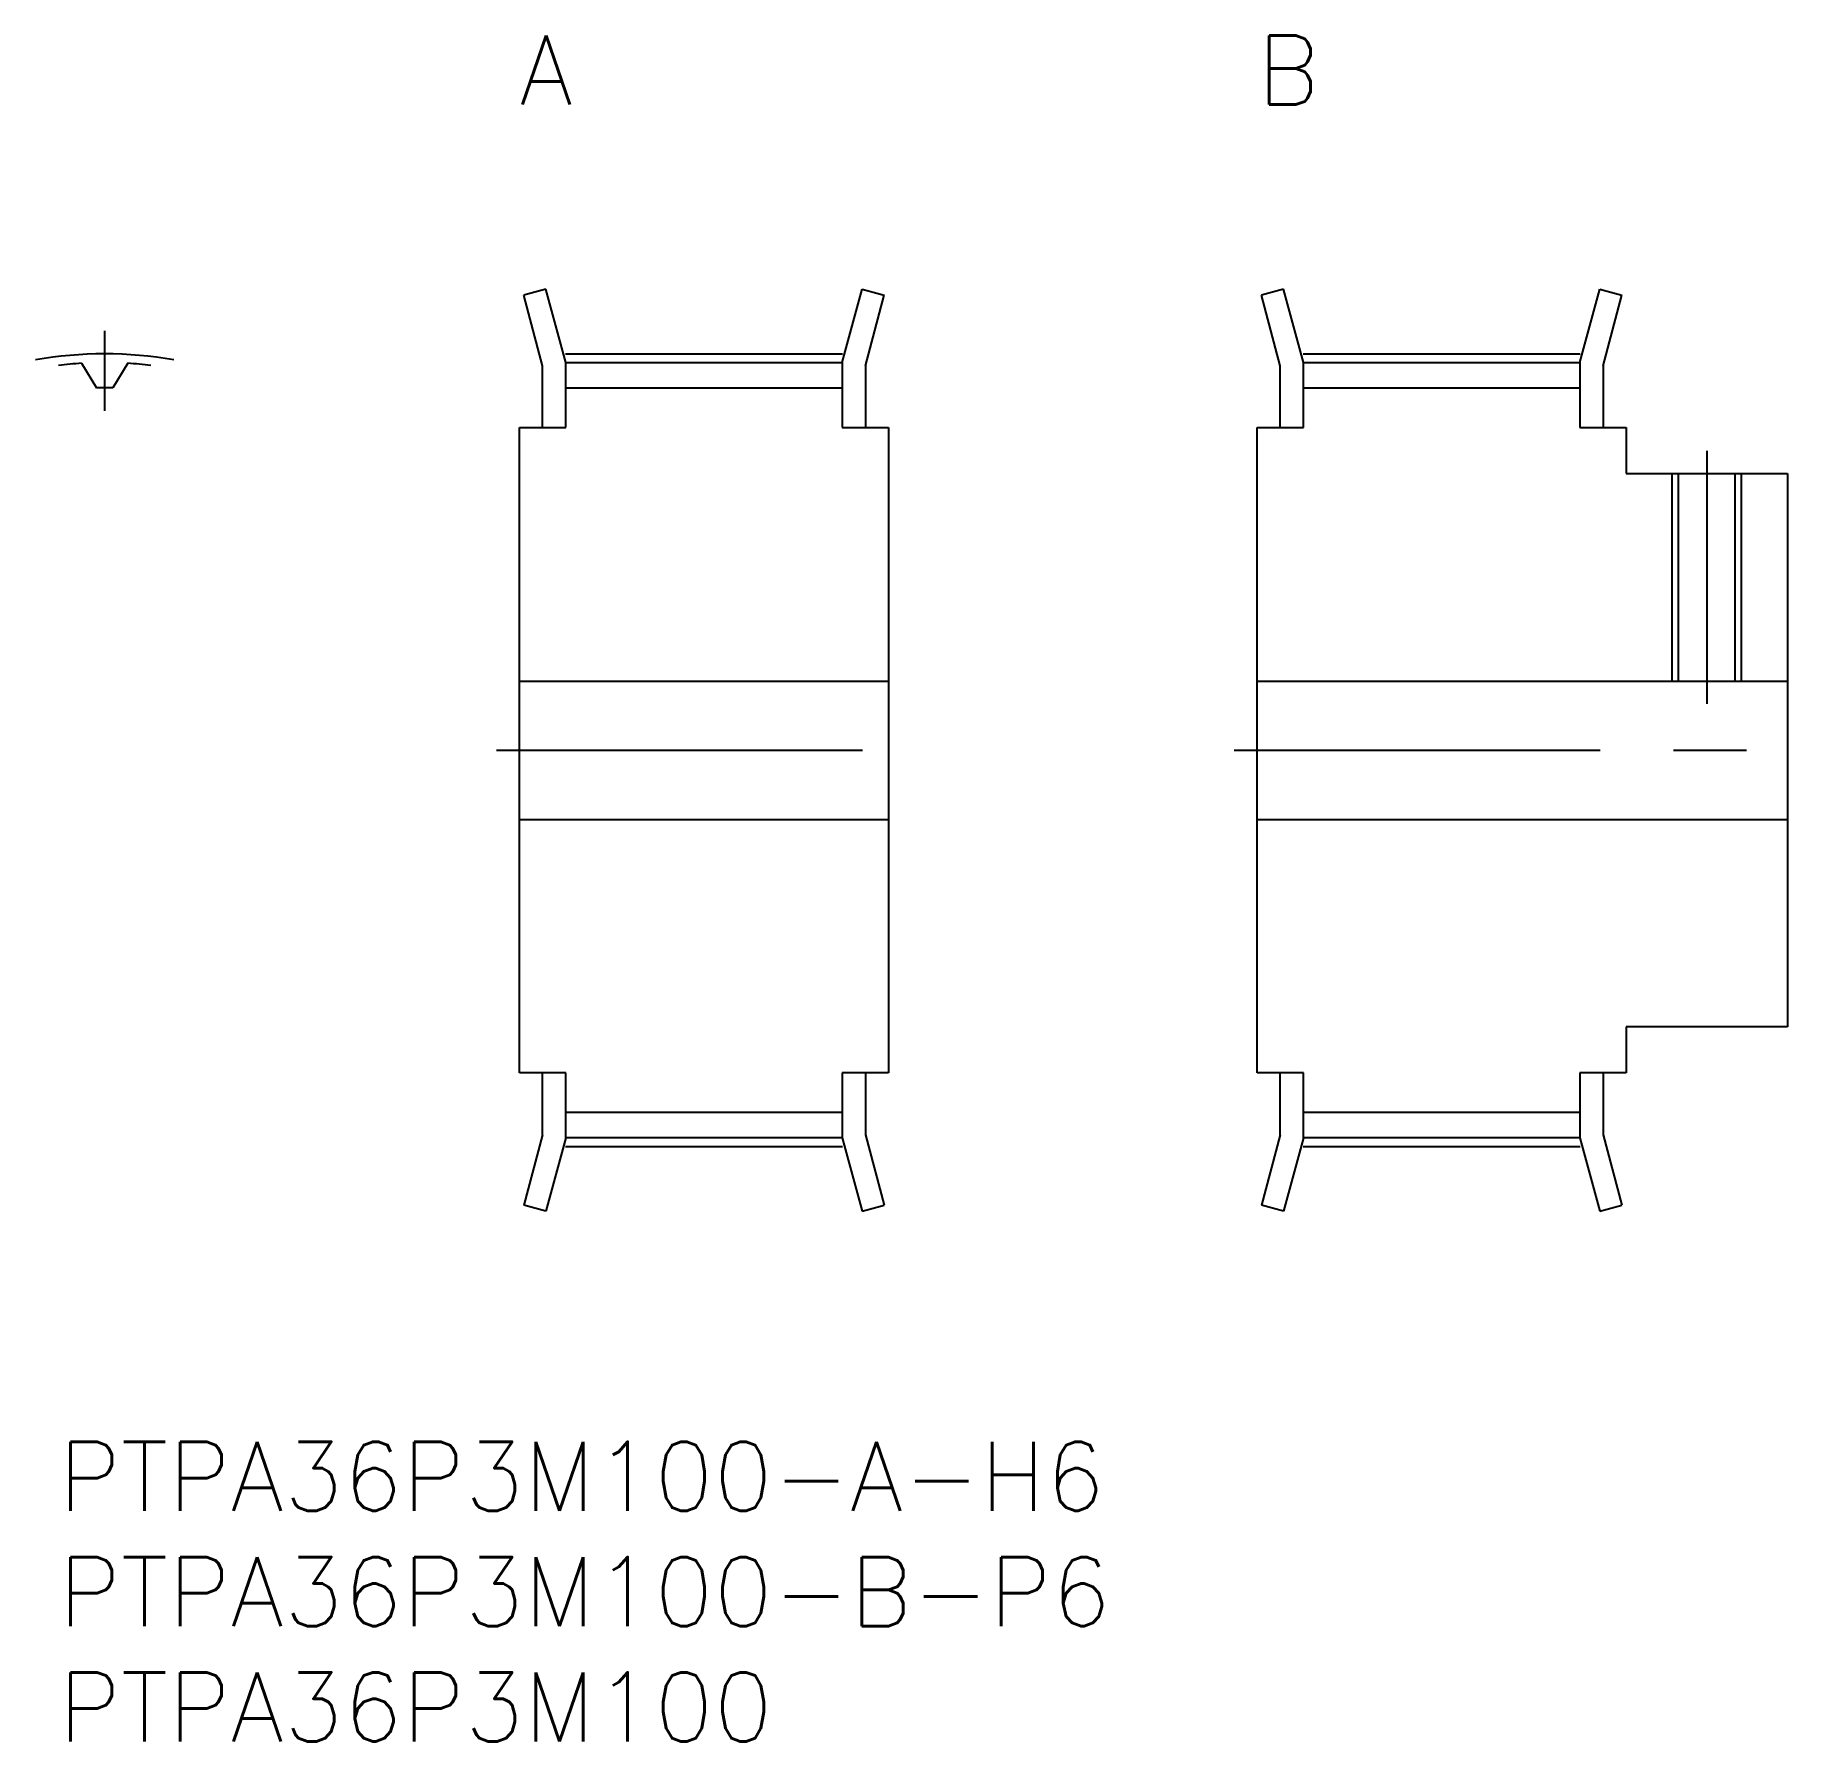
# Model space of a CAD drawing. Extents: x -1 to 76, y -13 to 61.
import ezdxf

# ---------------------------------------------------------------- set-up
doc = ezdxf.new("R2010")
doc.units = 0
doc.header["$LTSCALE"] = 0.5
doc.linetypes.add('CENTER', pattern=[50.8, 31.75, -6.35, 6.35, -6.35])
for name, color, linetype in [('MSM_CENTER', 1, 'CENTER'), ('MSM_CONTINUOUS', 7, 'CONTINUOUS'), ('MSM_NARROW', 5, 'CONTINUOUS'), ('MSM_PART_NUMBER', 7, 'CONTINUOUS')]:
    doc.layers.add(name, color=color, linetype=linetype)
doc.styles.get("Standard").update_dxf_attribs({"font": 'txt.shx', "height": 3, "bigfont": 'bigfont.shx'})

# ---------------------------------------------------------------- blocks, each defined once
blk = doc.blocks.new('*U99')
at = {"layer": 'MSM_PART_NUMBER'}
blk.add_text('PTPA36P3M100-B-P6', height=3, dxfattribs=at).set_placement((0, -8))
blk = doc.blocks.new('*U100')
at = {"layer": 'MSM_PART_NUMBER'}
blk.add_text('PTPA36P3M100', height=3, dxfattribs=at).set_placement((0, -13))
blk = doc.blocks.new('*U101')
at = {"layer": 'MSM_PART_NUMBER'}
blk.add_text('PTPA36P3M100-A-H6', height=3, dxfattribs=at).set_placement((0, -3))
blk = doc.blocks.new('*U102')
at = {"layer": 'MSM_PART_NUMBER'}
blk.add_text('B', height=3, dxfattribs=at).set_placement((52, 58))
blk = doc.blocks.new('*U103')
at = {"layer": 'MSM_PART_NUMBER'}
blk.add_text('A', height=3, dxfattribs=at).set_placement((20, 58))

msp = doc.modelspace()

# ---------------------------------------------------------------- linework, layer by layer
at = {"layer": 'MSM_CENTER'}
for p, q in [((2, 48.19), (2, 44.72)), ((21.998, 47.19), (34.002, 47.19)), ((53.998, 47.19), (66.002, 47.19)), ((71.5, 42.99), (71.5, 32.01)), ((19, 30), (37, 30)), ((51, 30), (76, 30)), ((21.998, 12.81), (34.002, 12.81)), ((53.998, 12.81), (66.002, 12.81))]:
    msp.add_line(p, q, dxfattribs=at)
msp.add_arc((2, 30), 17.19, 79.94927, 100.05073, dxfattribs=at)
at = {"layer": 'MSM_CONTINUOUS'}
for p, q in [((21.145, 50), (20.179, 49.741)), ((21, 46.678), (20.179, 49.741)), ((22, 46.81), (21.145, 50)), ((34, 46.81), (34.855, 50)), ((34.855, 50), (35.821, 49.741)), ((35, 46.678), (35.821, 49.741)), ((53.145, 50), (52.179, 49.741)), ((53, 46.678), (52.179, 49.741)), ((54, 46.81), (53.145, 50)), ((66, 46.81), (66.855, 50)), ((66.855, 50), (67.821, 49.741)), ((67, 46.678), (67.821, 49.741)), ((1, 46.78), (1.648, 45.716)), ((3, 46.78), (2.352, 45.716)), ((21, 44), (21, 46.678)), ((22, 44), (22, 46.81)), ((22, 46.81), (34, 46.81)), ((34, 46.81), (34, 44)), ((35, 46.678), (35, 44)), ((53, 44), (53, 46.678)), ((54, 44), (54, 46.81)), ((54, 46.81), (66, 46.81)), ((66, 46.81), (66, 44)), ((67, 46.678), (67, 44)), ((22, 45.72), (34, 45.72)), ((54, 45.72), (66, 45.72)), ((20, 16), (20, 44)), ((20, 44), (22, 44)), ((34, 44), (36, 44)), ((36, 44), (36, 16)), ((52, 16), (52, 44)), ((52, 44), (54, 44)), ((66, 44), (68, 44)), ((68, 44), (68, 42)), ((68, 42), (75, 42)), ((70.27, 33), (70.27, 42)), ((72.729, 33), (72.729, 42)), ((75, 42), (75, 18)), ((20, 33), (36, 33)), ((52, 33), (75, 33)), ((20, 27), (36, 27)), ((52, 27), (75, 27)), ((68, 18), (68, 16)), ((75, 18), (68, 18)), ((22, 16), (20, 16)), ((21, 13.322), (21, 16)), ((22, 13.19), (22, 16)), ((34, 16), (34, 13.19)), ((36, 16), (34, 16)), ((35, 16), (35, 13.322)), ((54, 16), (52, 16)), ((53, 13.322), (53, 16)), ((54, 13.19), (54, 16)), ((66, 16), (66, 13.19)), ((68, 16), (66, 16)), ((67, 16), (67, 13.322)), ((34, 14.28), (22, 14.28)), ((66, 14.28), (54, 14.28)), ((21, 13.322), (20.179, 10.259)), ((22, 13.19), (21.145, 10)), ((34, 13.19), (22, 13.19)), ((34, 13.19), (34.855, 10)), ((35, 13.322), (35.821, 10.259)), ((53, 13.322), (52.179, 10.259)), ((54, 13.19), (53.145, 10)), ((66, 13.19), (54, 13.19)), ((66, 13.19), (66.855, 10)), ((67, 13.322), (67.821, 10.259)), ((21.145, 10), (20.179, 10.259)), ((34.855, 10), (35.821, 10.259)), ((53.145, 10), (52.179, 10.259)), ((66.855, 10), (67.821, 10.259))]:
    msp.add_line(p, q, dxfattribs=at)
for radius, start, end in [(16.81, 93.41045, 96.83305), (16.81, 83.16695, 86.58955), (15.72, 88.71747, 91.28253)]:
    msp.add_arc((2, 30), radius, start, end, dxfattribs=at)
at = {"layer": 'MSM_NARROW'}
for p, q in [((70, 33), (70, 42)), ((73, 33), (73, 42))]:
    msp.add_line(p, q, dxfattribs=at)

# ---------------------------------------------------------------- block references
at = {"layer": 'MSM_CONTINUOUS'}
for name in ['*U103', '*U102', '*U101', '*U99', '*U100']:
    msp.add_blockref(name, (0, 0), dxfattribs=at)

doc.saveas('drawing.dxf')
